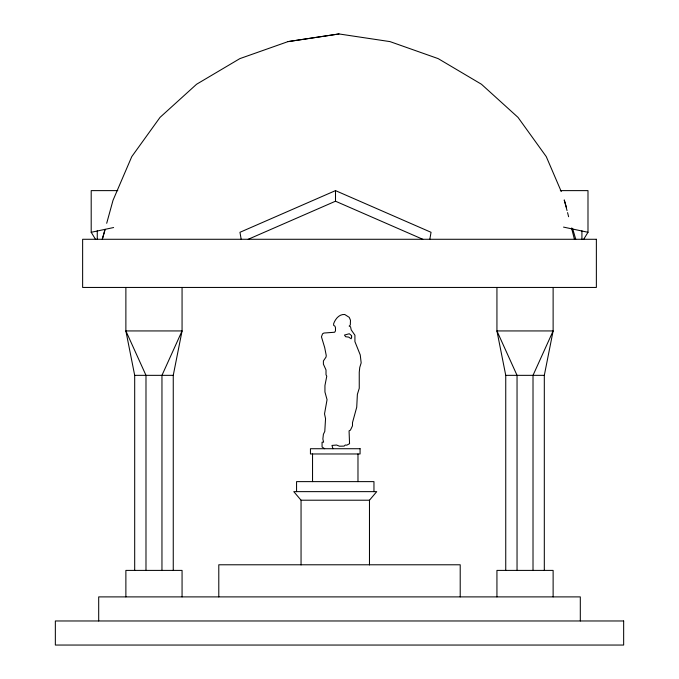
<?xml version="1.0" encoding="UTF-8"?>
<svg xmlns="http://www.w3.org/2000/svg" width="679" height="679" viewBox="0 0 679 679"><rect width="100%" height="100%" fill="white"/><g stroke="black" fill="none" stroke-linecap="round" stroke-linejoin="round"><path stroke-width="1.02" d="M429.841 239.195L431.038 232.294L335.502 190.621L239.967 232.294L241.164 239.195M173.255 570.402L173.255 375.343L182.065 330.936L182.065 287.446M544.312 570.402L544.312 375.343L553.122 330.936L553.122 287.446M105.041 229.29L102.291 239.28L104.914 230.291M106.696 223.289L113.02 200.305L131.768 156.628L160.032 117.382L196.579 84.247L239.857 58.623L288.023 41.614L339.016 33.95L390.009 41.614L438.176 58.623L481.453 84.247L518.009 117.382L546.264 156.628L561.27 191.571M583.575 239.458L587.989 232.294L587.989 190.621L560.336 190.621M369.469 564.92L369.469 500.211L376.726 491.638L293.786 491.638L301.052 500.211L301.052 564.92M248.234 239.28L335.502 201.213L422.771 239.28M117.79 190.621L91.198 190.621L91.198 232.294L113.622 227.533M339.016 33.95L288.023 41.614M125.878 287.446L125.878 330.936L134.688 375.343L173.255 375.343M496.935 287.446L496.935 330.936L505.745 375.343L544.312 375.343M301.052 500.211L369.469 500.211M563.519 227.1L587.989 232.294M324.664 448.726L322.067 446.986L322.067 442.173L323.611 442.173L322.864 439.05L323.399 434.271L324.791 431.403L325.547 418.587L324.52 413.884L327.049 399.702L324.944 391.978L324.944 385.553L326.76 376.183L326.013 374.783L326.013 369.962L323.399 364.165L323.399 360.956L326.064 357.01L326.234 355.414L324.689 347.563L321.456 336.843L322.542 333.839L323.883 333.041L334.654 332.243L335.477 330.885L335.477 327.677L334.942 326.175L333.635 325.317L333.635 323.713C335.273 319.079 339.161 314.029 344.711 314.487L349.244 317.348L350.483 320.25L350.313 325.012L349.167 326.09L350.551 326.794L351.204 329.858L354.922 335.214L354.922 341.639L360.252 354.939L361.169 362.875L359.751 367.458L359.25 372.245L359.25 388.303L357.375 394.363L356.73 407.188L352.494 422.627L352.494 425.843L350.44 430.113L349.065 430.859L349.558 443.693L346.808 445.161L345.263 445.034L344.117 446.103L339.475 446.205L336.597 445.034L331.972 445.432L332.956 448.726M91.198 232.294L95.612 239.458M566.439 207.299L564.224 199.915L567.033 210.566M572.541 228.288L575.741 239.28M567.559 212.612L568.62 216.72M571.523 228L574.434 239.28M581.92 230.826L581.92 239.28M580.307 620.971L580.307 596.892L98.693 596.892L98.693 620.971M553.122 596.892L553.122 570.402L496.935 570.402L496.935 596.892M533.015 570.402L533.015 375.343L553.122 330.936L496.935 330.936L517.042 375.343L517.042 570.402M505.745 375.343L505.745 570.402M460.209 596.892L460.209 564.784L218.791 564.784L218.791 596.892M373.959 491.638L373.959 481.623L296.562 481.623L296.562 491.638M357.977 453.971L357.977 481.623M335.502 190.621L335.502 201.213M312.544 453.971L312.544 481.623M182.065 596.892L182.065 570.402L125.878 570.402L125.878 596.892M161.958 570.402L161.958 375.343L182.065 330.936L125.878 330.936L145.985 375.343L145.985 570.402M134.688 375.343L134.688 570.402M97.267 230.826L97.267 239.28M351.629 337.268L351.145 338.796L348.7 337.107L345.628 336.725L344.465 335.07L349.286 333.745L351.629 335.664L351.629 337.268M596.366 239.28L82.634 239.28L82.634 287.446L596.366 287.446L596.366 239.28M360.074 448.726L310.439 448.726L310.439 453.971L360.074 453.971L360.074 448.726M623.653 620.971L55.347 620.971L55.347 645.05L623.653 645.05L623.653 620.971"/></g></svg>
